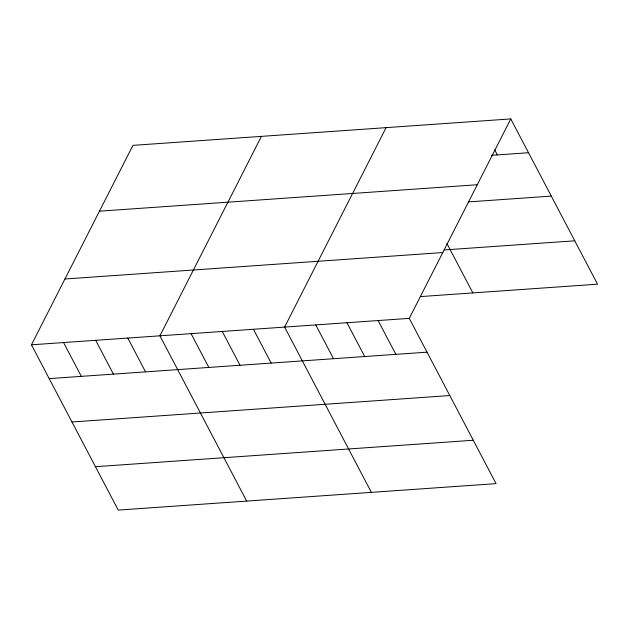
<?xml version="1.0" encoding="UTF-8"?>
<svg xmlns="http://www.w3.org/2000/svg" width="629" height="629" viewBox="0 0 629 629"><rect width="100%" height="100%" fill="white"/><g stroke="black" fill="none" stroke-linecap="round" stroke-linejoin="round"><path stroke-width="0.94" d="M510.779 118.92L409.282 318.368L496.053 483.638L118.221 510.08L31.45 344.81L132.947 145.362L510.779 118.92L597.55 284.19L420.266 296.597M261.412 136.375L159.915 335.815L246.678 501.085M386.096 127.648L284.599 327.088L371.369 492.358M491.516 155.316L528.533 152.729M99.453 211.179L477.285 184.737M468.511 201.909L551.303 196.114M444.247 249.941L574.772 240.813M64.944 278.993L442.777 252.551M31.45 344.81L409.282 318.368M49.196 378.611L427.028 352.169M71.973 421.996L449.806 395.555M95.443 466.694L473.275 440.253M494.63 149.71L497.358 154.907M446.928 243.517L472.866 292.917M378.108 320.546L395.861 354.355M346.941 322.724L364.686 356.533M315.766 324.91L333.519 358.719M253.424 329.274L271.178 363.075M222.257 331.452L240.003 365.26M191.082 333.637L208.836 367.438M127.797 338.064L145.543 371.873M95.679 340.313L113.432 374.113M63.568 342.561L81.314 376.362"/></g></svg>
